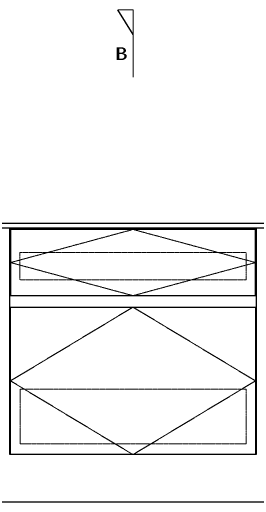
# Model space of a CAD drawing. Units: millimetres, scale not verified. Extents: x -9797 to 9797, y -4555 to 4555.
# Drawn here: x -6994 to -6244, y -1861 to -359 of the extents above; entities that cross this region are included whole.
import ezdxf
from ezdxf.enums import TextEntityAlignment as Align

# ---------------------------------------------------------------- set-up
doc = ezdxf.new("R2010")
doc.units = ezdxf.units.MM
doc.header["$LTSCALE"] = 30
doc.linetypes.add('USER1', pattern=[0.375, 0.25, -0.125])
doc.linetypes.add('USER3', pattern=[2, 1.25, -0.25, 0.25, -0.25])
for name, color, linetype, lineweight in [('0-0_KABE', 4, 'Continuous', 25), ('0-1_0', 7, 'Continuous', 25), ('0-2_図面枠', 3, 'Continuous', 15), ('0-3_細線ﾚｲﾔｰ', 91, 'USER1', 9)]:
    doc.layers.add(name, color=color, linetype=linetype, lineweight=lineweight)
doc.styles.add('ＭＳ ゴシック', font='')
doc.styles.get('ＭＳ ゴシック').set_extended_font_data('MS Gothic')

# ---------------------------------------------------------------- blocks, each defined once
blk = doc.blocks.new('A$C6604C9EE')
at = {"layer": '0-1_0'}
for points in [[(0, 0), (0, 20760), (22500, 20760), (22500, 0)], [(60, 14550), (22440, 14550), (22440, 20610), (60, 20610)], [(60, 0), (60, 13500), (22440, 13500), (22440, 0)]]:
    blk.add_lwpolyline(points, close=True, dxfattribs=at)
at = {"layer": '0-3_細線ﾚｲﾔｰ', "linetype": 'USER3'}
for points in [[(11250, 20610), (22440, 17580), (11250, 14550), (60, 17580)], [(11250, 13500), (22440, 6750), (11250, 0), (60, 6750)]]:
    blk.add_lwpolyline(points, close=True, dxfattribs=at)
at = {"layer": '0-3_細線ﾚｲﾔｰ'}
for points in [[(915, 15990), (21585, 15990), (21585, 18510), (915, 18510)], [(930, 990), (21600, 990), (21600, 6000), (930, 6000)]]:
    blk.add_lwpolyline(points, close=True, dxfattribs=at)

msp = doc.modelspace()

# ---------------------------------------------------------------- linework, layer by layer
at = {"layer": '0-0_KABE'}
msp.add_line((-5208.51, -1860.93), (-7908.51, -1860.93), dxfattribs=at)
at = {"layer": '0-1_0'}
msp.add_line((-6618.51, -433.89), (-6664.34, -358.89), dxfattribs=at)
msp.add_lwpolyline([(-7758.51, -1010.93), (-7758.51, -1023.93), (-5358.51, -1023.93), (-5358.51, -1010.93)], close=True, dxfattribs=at)
at = {"layer": '0-2_図面枠', "color": 7}
for p, q in [((-6664.34, -358.89), (-6618.51, -358.89)), ((-6618.51, -358.89), (-6618.51, -564.44))]:
    msp.add_line(p, q, dxfattribs=at)

# ---------------------------------------------------------------- block references
at = {"layer": '0-1_0', "xscale": 0.03333333, "yscale": 0.03333333}
msp.add_blockref('A$C6604C9EE', (-6993.51, -1715.93), dxfattribs=at)

# ---------------------------------------------------------------- texts
at = {"layer": '0-2_図面枠', "style": 'ＭＳ ゴシック', "width": 1.5}
msp.add_text('B', height=38.93, dxfattribs=at).set_placement((-6674.04, -523.79), align=Align.BOTTOM_LEFT)

doc.saveas('drawing.dxf')
